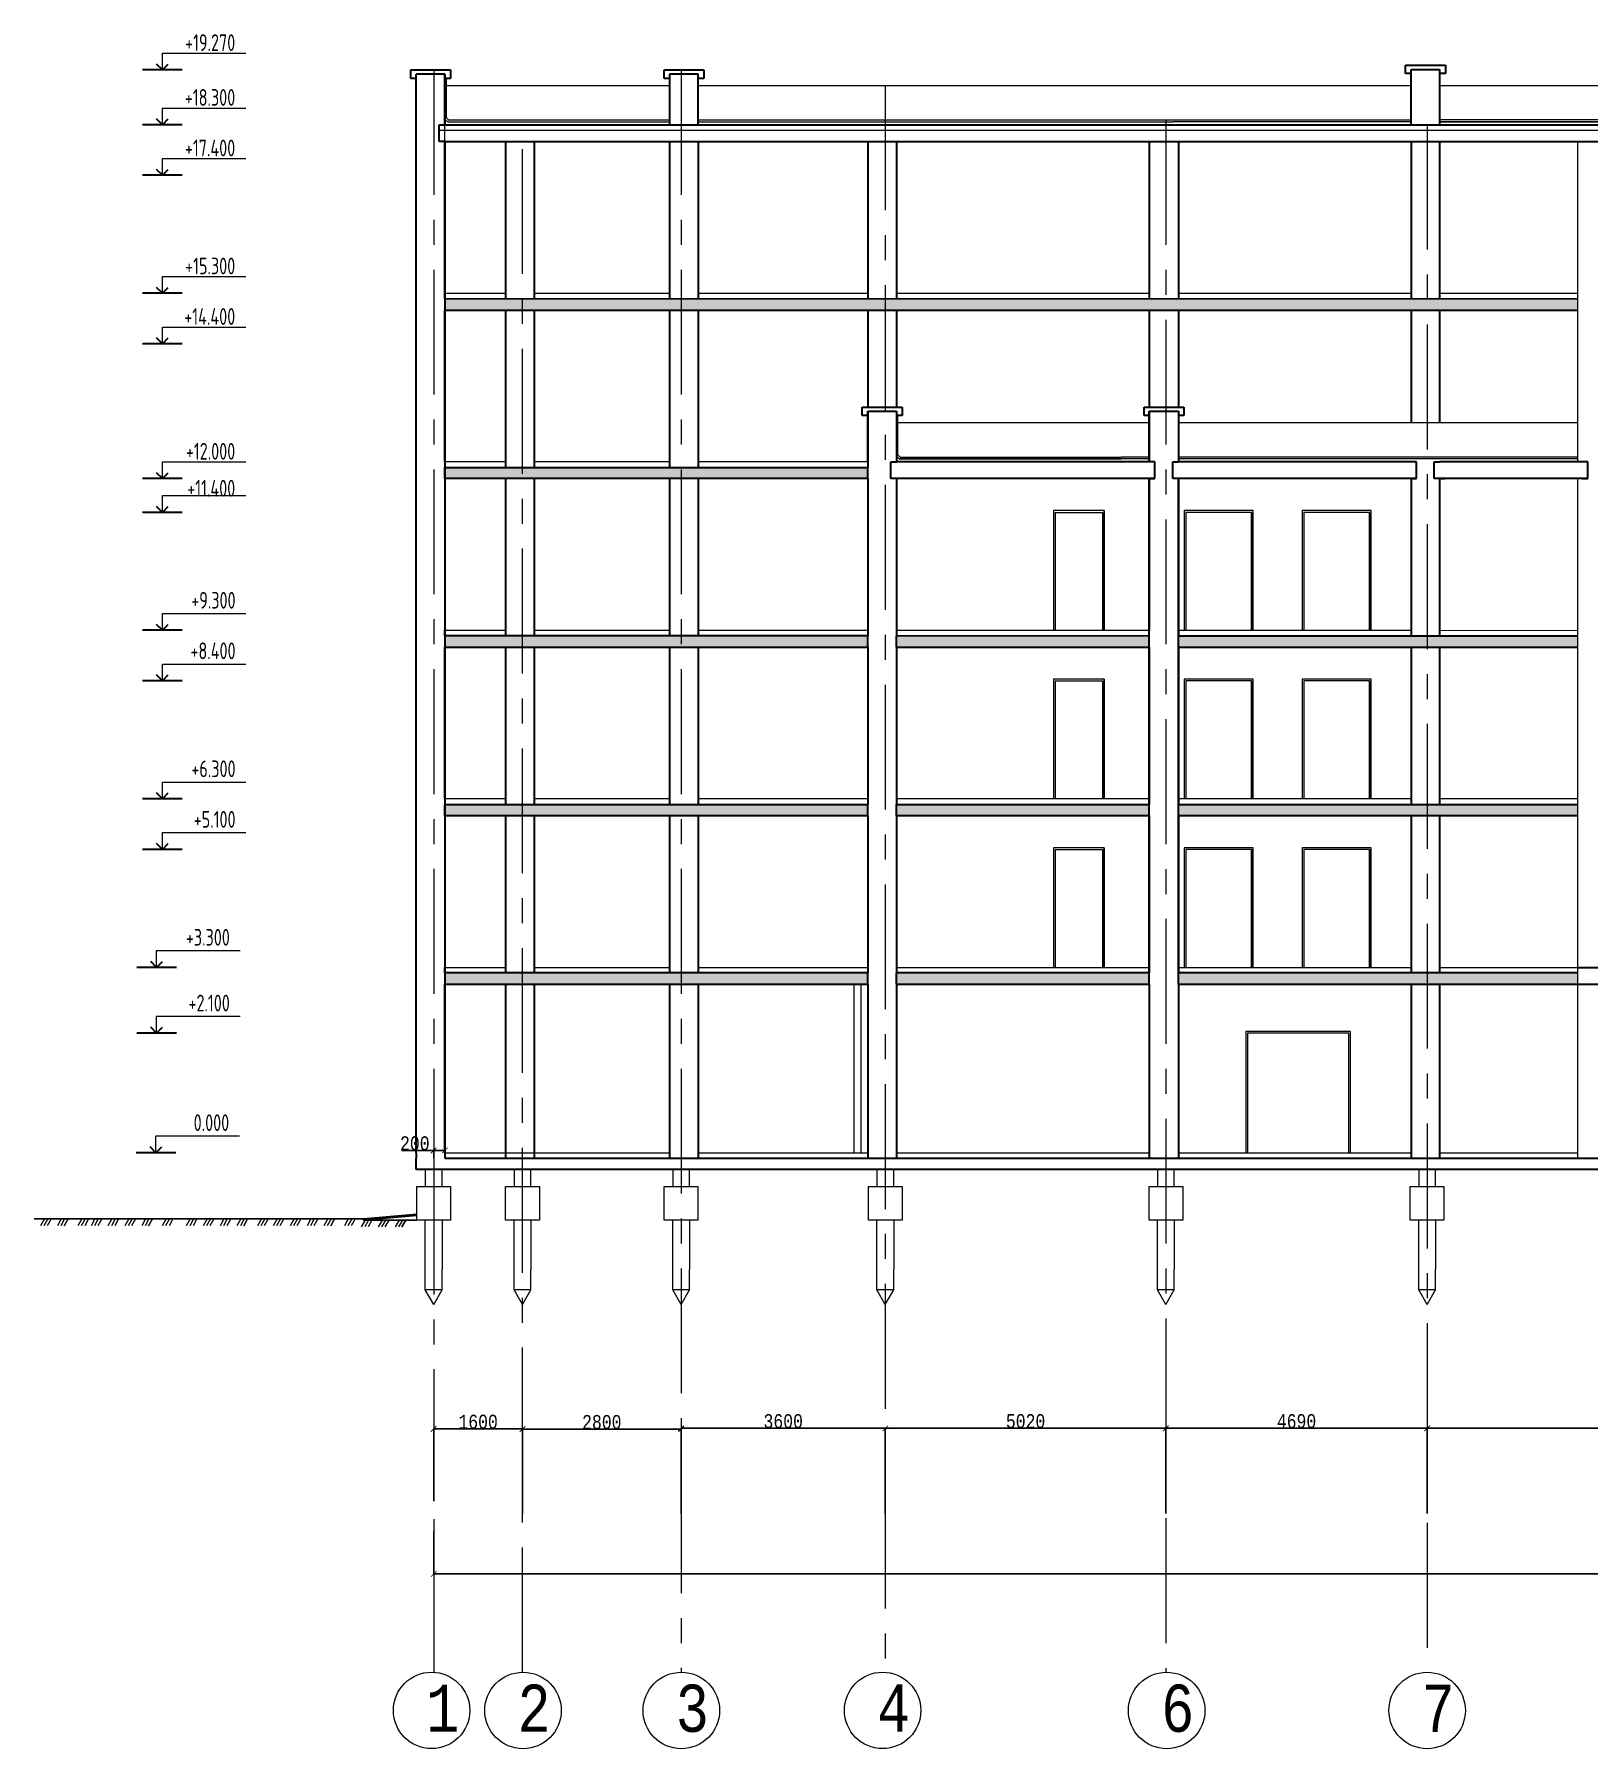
# Model space of a CAD drawing. Header units: millimetres. Extents: x -689206 to 4969298, y -1019800 to 703299.
# Drawn here: x 810978 to 838653, y -983997 to -953476 of the extents above; entities that cross this region are included whole.
import ezdxf

# ---------------------------------------------------------------- set-up
doc = ezdxf.new("R2010")
doc.units = ezdxf.units.MM
doc.linetypes.add('осеваяX2', pattern=[101.6, 63.5, -12.7, 12.7, -12.7])
doc.layers.add('РАЗМЕРЫ', color=7, linetype='Continuous', lineweight=9)
for name, color, linetype in [('разрез1-1', 7, 'Continuous'), ('разрез2-2', 7, 'Continuous'), ('сетка', 104, 'Continuous')]:
    doc.layers.add(name, color=color, linetype=linetype)
doc.styles.add('Аннотативный', font='isocteur.ttf', dxfattribs={"width": 0.7, "height": 250})
doc.dimstyles.new('Аннотативный', dxfattribs={"dimscale": 0, "dimtxt": 250, "dimasz": 100, "dimexe": 1.25, "dimexo": 0.625, "dimtad": 1, "dimdec": 0, "dimtxsty": 'Аннотативный', "dimblk": 'ARCHTICK', "dimcen": 2.5, "dimadec": 0, "dimazin": 0, "dimtfac": 1, "dimtdec": 0, "dimtmove": 0, "dimatfit": 3, "dimfxl": 1, "dimarcsym": 0})
pattern_1 = [(45, (763014.65, -417936.337), (33.6759605, 123.478522), [158.75, -31.75, 0, -31.75])]

# ---------------------------------------------------------------- blocks, each defined once
blk = doc.blocks.new('_ArchTick')
at = {"color": 0, "linetype": 'ByBlock', "const_width": 0.15}
blk.add_lwpolyline([(-0.5, -0.5), (0.5, 0.5)], dxfattribs=at)
blk = doc.blocks.new('*D4700')
at = {"layer": 'Defpoints', "color": 0, "lineweight": 30, "ltscale": 35, "transparency": 16777216}
for p in [(818089, -978302), (818089, -979589), (819670, -979589)]:
    blk.add_point(p, dxfattribs=at)
at = {"layer": 'РАЗМЕРЫ', "color": 0, "lineweight": -2, "ltscale": 35, "transparency": 16777216}
for p, q in [((818089, -979588), (818089, -978301)), ((819670, -978302), (818089, -978302)), ((819670, -979588), (819670, -978301))]:
    blk.add_line(p, q, dxfattribs=at)
at = {"layer": 'РАЗМЕРЫ', "color": 0, "lineweight": -2, "ltscale": 35, "transparency": 16777216, "xscale": 100, "yscale": 100, "zscale": 100, "rotation": 180}
blk.add_blockref('_ArchTick', (818089, -978302), dxfattribs=at)
at = {"layer": 'РАЗМЕРЫ', "color": 0, "lineweight": -2, "ltscale": 35, "transparency": 16777216, "xscale": 100, "yscale": 100, "zscale": 100}
blk.add_blockref('_ArchTick', (819670, -978302), dxfattribs=at)
at = {"layer": 'РАЗМЕРЫ', "color": 0, "lineweight": 5, "ltscale": 35, "transparency": 16777216, "insert": (818880, -978177), "char_height": 250, "attachment_point": 5, "style": 'Аннотативный'}
blk.add_mtext('1600', dxfattribs=at)
blk = doc.blocks.new('*D4701')
at = {"layer": 'Defpoints', "color": 0, "lineweight": 30, "ltscale": 35, "transparency": 16777216}
for p in [(822494, -978309), (819670, -979810), (822494, -979810)]:
    blk.add_point(p, dxfattribs=at)
at = {"layer": 'РАЗМЕРЫ', "color": 0, "lineweight": -2, "ltscale": 35, "transparency": 16777216}
for p, q in [((819670, -979809), (819670, -978308)), ((819670, -978309), (822494, -978309)), ((822494, -979809), (822494, -978308))]:
    blk.add_line(p, q, dxfattribs=at)
at = {"layer": 'РАЗМЕРЫ', "color": 0, "lineweight": -2, "ltscale": 35, "transparency": 16777216, "xscale": 100, "yscale": 100, "zscale": 100, "rotation": 180}
blk.add_blockref('_ArchTick', (819670, -978309), dxfattribs=at)
at = {"layer": 'РАЗМЕРЫ', "color": 0, "lineweight": -2, "ltscale": 35, "transparency": 16777216, "xscale": 100, "yscale": 100, "zscale": 100}
blk.add_blockref('_ArchTick', (822494, -978309), dxfattribs=at)
at = {"layer": 'РАЗМЕРЫ', "color": 0, "lineweight": 5, "ltscale": 35, "transparency": 16777216, "insert": (821082, -978183), "char_height": 250, "attachment_point": 5, "style": 'Аннотативный'}
blk.add_mtext('2800', dxfattribs=at)
blk = doc.blocks.new('*D4702')
at = {"layer": 'Defpoints', "color": 0, "lineweight": 30, "ltscale": 35, "transparency": 16777216}
for p in [(822494, -978293), (826129, -978293), (826129, -979813)]:
    blk.add_point(p, dxfattribs=at)
at = {"layer": 'РАЗМЕРЫ', "color": 0, "lineweight": -2, "ltscale": 35, "transparency": 16777216}
for p, q in [((822494, -978292), (822494, -978292)), ((822494, -978293), (826129, -978293)), ((826129, -979812), (826129, -978292))]:
    blk.add_line(p, q, dxfattribs=at)
at = {"layer": 'РАЗМЕРЫ', "color": 0, "lineweight": -2, "ltscale": 35, "transparency": 16777216, "xscale": 100, "yscale": 100, "zscale": 100, "rotation": 180}
blk.add_blockref('_ArchTick', (822494, -978293), dxfattribs=at)
at = {"layer": 'РАЗМЕРЫ', "color": 0, "lineweight": -2, "ltscale": 35, "transparency": 16777216, "xscale": 100, "yscale": 100, "zscale": 100}
blk.add_blockref('_ArchTick', (826129, -978293), dxfattribs=at)
at = {"layer": 'РАЗМЕРЫ', "color": 0, "lineweight": 5, "ltscale": 35, "transparency": 16777216, "insert": (824312, -978167), "char_height": 250, "attachment_point": 5, "style": 'Аннотативный'}
blk.add_mtext('3600', dxfattribs=at)
blk = doc.blocks.new('*D4703')
at = {"layer": 'Defpoints', "color": 0, "lineweight": 30, "ltscale": 35, "transparency": 16777216}
for p in [(826129, -978293), (831125, -978293), (831125, -979809)]:
    blk.add_point(p, dxfattribs=at)
at = {"layer": 'РАЗМЕРЫ', "color": 0, "lineweight": -2, "ltscale": 35, "transparency": 16777216}
for p, q in [((826129, -978292), (826129, -978292)), ((826129, -978293), (831125, -978293)), ((831125, -979808), (831125, -978292))]:
    blk.add_line(p, q, dxfattribs=at)
at = {"layer": 'РАЗМЕРЫ', "color": 0, "lineweight": -2, "ltscale": 35, "transparency": 16777216, "xscale": 100, "yscale": 100, "zscale": 100, "rotation": 180}
blk.add_blockref('_ArchTick', (826129, -978293), dxfattribs=at)
at = {"layer": 'РАЗМЕРЫ', "color": 0, "lineweight": -2, "ltscale": 35, "transparency": 16777216, "xscale": 100, "yscale": 100, "zscale": 100}
blk.add_blockref('_ArchTick', (831125, -978293), dxfattribs=at)
at = {"layer": 'РАЗМЕРЫ', "color": 0, "lineweight": 5, "ltscale": 35, "transparency": 16777216, "insert": (828627, -978167), "char_height": 250, "attachment_point": 5, "style": 'Аннотативный'}
blk.add_mtext('5020', dxfattribs=at)
blk = doc.blocks.new('*D4704')
at = {"layer": 'Defpoints', "color": 0, "lineweight": 30, "ltscale": 35, "transparency": 16777216}
for p in [(831125, -978293), (835776, -978293), (835776, -979808)]:
    blk.add_point(p, dxfattribs=at)
at = {"layer": 'РАЗМЕРЫ', "color": 0, "lineweight": -2, "ltscale": 35, "transparency": 16777216}
for p, q in [((831125, -978292), (831125, -978292)), ((831125, -978293), (835776, -978293)), ((835776, -979808), (835776, -978292))]:
    blk.add_line(p, q, dxfattribs=at)
at = {"layer": 'РАЗМЕРЫ', "color": 0, "lineweight": -2, "ltscale": 35, "transparency": 16777216, "xscale": 100, "yscale": 100, "zscale": 100, "rotation": 180}
blk.add_blockref('_ArchTick', (831125, -978293), dxfattribs=at)
at = {"layer": 'РАЗМЕРЫ', "color": 0, "lineweight": -2, "ltscale": 35, "transparency": 16777216, "xscale": 100, "yscale": 100, "zscale": 100}
blk.add_blockref('_ArchTick', (835776, -978293), dxfattribs=at)
at = {"layer": 'РАЗМЕРЫ', "color": 0, "lineweight": 5, "ltscale": 35, "transparency": 16777216, "insert": (833451, -978167), "char_height": 250, "attachment_point": 5, "style": 'Аннотативный'}
blk.add_mtext('4690', dxfattribs=at)
blk = doc.blocks.new('*D4705')
at = {"layer": 'Defpoints', "color": 0, "lineweight": 30, "ltscale": 35, "transparency": 16777216}
for p in [(835776, -978293), (843009, -978293), (843009, -979808)]:
    blk.add_point(p, dxfattribs=at)
at = {"layer": 'РАЗМЕРЫ', "color": 0, "lineweight": -2, "ltscale": 35, "transparency": 16777216}
for p, q in [((835776, -978292), (835776, -978292)), ((835776, -978293), (843009, -978293)), ((843009, -979808), (843009, -978292))]:
    blk.add_line(p, q, dxfattribs=at)
at = {"layer": 'РАЗМЕРЫ', "color": 0, "lineweight": -2, "ltscale": 35, "transparency": 16777216, "xscale": 100, "yscale": 100, "zscale": 100, "rotation": 180}
blk.add_blockref('_ArchTick', (835776, -978293), dxfattribs=at)
at = {"layer": 'РАЗМЕРЫ', "color": 0, "lineweight": -2, "ltscale": 35, "transparency": 16777216, "xscale": 100, "yscale": 100, "zscale": 100}
blk.add_blockref('_ArchTick', (843009, -978293), dxfattribs=at)
at = {"layer": 'РАЗМЕРЫ', "color": 0, "lineweight": 5, "ltscale": 35, "transparency": 16777216, "insert": (839393, -978167), "char_height": 250, "attachment_point": 5, "style": 'Аннотативный'}
blk.add_mtext('7200', dxfattribs=at)
blk = doc.blocks.new('*D4699')
at = {"layer": 'Defpoints', "color": 0, "lineweight": 30, "ltscale": 35, "transparency": 16777216}
for p in [(818089, -980124), (870220, -980124), (870220, -980885)]:
    blk.add_point(p, dxfattribs=at)
at = {"layer": 'РАЗМЕРЫ', "color": 0, "lineweight": -2, "ltscale": 35, "transparency": 16777216}
for p, q in [((818089, -980124), (818089, -980886)), ((870220, -980124), (870220, -980886)), ((818089, -980885), (870220, -980885))]:
    blk.add_line(p, q, dxfattribs=at)
at = {"layer": 'РАЗМЕРЫ', "color": 0, "lineweight": -2, "ltscale": 35, "transparency": 16777216, "xscale": 100, "yscale": 100, "zscale": 100, "rotation": 180}
blk.add_blockref('_ArchTick', (818089, -980885), dxfattribs=at)
at = {"layer": 'РАЗМЕРЫ', "color": 0, "lineweight": -2, "ltscale": 35, "transparency": 16777216, "xscale": 100, "yscale": 100, "zscale": 100}
blk.add_blockref('_ArchTick', (870220, -980885), dxfattribs=at)
at = {"layer": 'РАЗМЕРЫ', "color": 0, "lineweight": 5, "ltscale": 35, "transparency": 16777216, "insert": (844155, -980759), "char_height": 250, "attachment_point": 5, "style": 'Аннотативный'}
blk.add_mtext('52131', dxfattribs=at)
blk = doc.blocks.new('*D4721')
at = {"layer": 'Defpoints', "color": 0, "lineweight": 5, "ltscale": 35, "transparency": 16777216}
for p in [(818089, -973346), (818089, -973486), (818289, -973486)]:
    blk.add_point(p, dxfattribs=at)
at = {"layer": 'РАЗМЕРЫ', "color": 0, "lineweight": -2, "ltscale": 35, "transparency": 16777216}
for p, q in [((818089, -973346), (817516, -973346)), ((818089, -973486), (818089, -973345)), ((818289, -973346), (818089, -973346)), ((818289, -973486), (818289, -973345))]:
    blk.add_line(p, q, dxfattribs=at)
at = {"layer": 'РАЗМЕРЫ', "color": 0, "lineweight": -2, "ltscale": 35, "transparency": 16777216, "xscale": 100, "yscale": 100, "zscale": 100, "rotation": 180}
blk.add_blockref('_ArchTick', (818089, -973346), dxfattribs=at)
at = {"layer": 'РАЗМЕРЫ', "color": 0, "lineweight": -2, "ltscale": 35, "transparency": 16777216, "xscale": 100, "yscale": 100, "zscale": 100}
blk.add_blockref('_ArchTick', (818289, -973346), dxfattribs=at)
at = {"layer": 'РАЗМЕРЫ', "color": 0, "lineweight": 5, "ltscale": 35, "transparency": 16777216, "insert": (817753, -973221), "char_height": 250, "attachment_point": 5, "style": 'Аннотативный'}
blk.add_mtext('200', dxfattribs=at)

msp = doc.modelspace()

# ---------------------------------------------------------------- hatches: boundary and pattern name
at = {"layer": 'РАЗМЕРЫ', "lineweight": 15, "ltscale": 35}
h = msp.add_hatch(dxfattribs=at)
h.set_pattern_fill('ANSI36', color=256, scale=20)
h.set_pattern_definition(pattern_1)
h.paths.add_polyline_path([(825818.8, -961186.3), (818289.5, -961186.3), (818289.5, -961386.3), (825818.8, -961386.3)])
h.paths.add_polyline_path([(838454.4, -958189.1), (818289.5, -958186.3), (818289.5, -958386.3), (838454.4, -958386.3)])
h.paths.add_polyline_path([(848746.2, -958186.3), (844614.4, -958186.3), (844614.4, -958386.3), (848746.2, -958386.3)])
at = {"layer": 'РАЗМЕРЫ', "lineweight": 25, "ltscale": 35}
h = msp.add_hatch(dxfattribs=at)
h.set_pattern_fill('ANSI36', color=256, scale=20)
h.set_pattern_definition(pattern_1)
h.paths.add_polyline_path([(825818.8, -970186.6), (818289.5, -970186.3), (818289.5, -970386.3), (825818.8, -970387.2), (825818.8, -970386.3)])
h.paths.add_polyline_path([(830828.9, -970186.8), (826328.8, -970186.7), (826328.8, -970386.3), (826328.8, -970387.2), (830828.9, -970387.7)])
h.paths.add_polyline_path([(838454.4, -970187.1), (831346.9, -970186.9), (831346.9, -970387.8), (838454.4, -970388.6)])
h.paths.add_polyline_path([(838454.4, -967188.7), (831346.9, -967187.9), (831346.9, -967387.9), (838454.4, -967388.7)])
h.paths.add_polyline_path([(830828.9, -967187.8), (826328.8, -967187.3), (826328.8, -967387.3), (830828.9, -967387.8)])
h.paths.add_polyline_path([(825818.8, -967187.2), (818289.5, -967186.3), (818289.5, -967386.3), (825818.8, -967387.2), (825818.8, -967386.3)])
h.paths.add_polyline_path([(825818.8, -964187.3), (818289.5, -964186.3), (818289.5, -964386.3), (825818.8, -964386.3)])
h.paths.add_polyline_path([(830828.9, -964187.9), (826328.8, -964187.3), (826328.8, -964386.3), (830828.9, -964386.3)])
h.paths.add_polyline_path([(838454.4, -964188.8), (831346.9, -964188), (831346.9, -964386.3), (838454.4, -964386.3)])

# ---------------------------------------------------------------- linework, layer by layer
at = {"layer": 'РАЗМЕРЫ', "linetype": 'ByBlock', "lineweight": 30, "ltscale": 35}
for p, q in [((835391.6, -954101.3), (835391.6, -954026.3)), ((835391.6, -954026.3), (836001.6, -954026.3)), ((836001.6, -954026.3), (836101.6, -954026.3)), ((836101.6, -954026.3), (836101.6, -954176.3)), ((817679.5, -954186.3), (817679.5, -954111.3)), ((817679.5, -954111.3), (818289.5, -954111.3)), ((817679.5, -954261.3), (817679.5, -954186.3)), ((817779.5, -954261.3), (817679.5, -954261.3)), ((818289.5, -954111.3), (818389.5, -954111.3)), ((818389.5, -954261.3), (818289.5, -954261.3)), ((818389.5, -954111.3), (818389.5, -954261.3)), ((822189.5, -954186.3), (822189.5, -954111.3)), ((822189.5, -954111.3), (822799.5, -954111.3)), ((822189.5, -954261.3), (822189.5, -954186.3)), ((822289.5, -954261.3), (822189.5, -954261.3)), ((822799.5, -954111.3), (822899.5, -954111.3)), ((822899.5, -954261.3), (822799.5, -954261.3)), ((822899.5, -954111.3), (822899.5, -954261.3)), ((835391.6, -954176.3), (835391.6, -954101.3)), ((835491.6, -954176.3), (835391.6, -954176.3)), ((836101.6, -954176.3), (836001.6, -954176.3)), ((825718.8, -960186.3), (825718.8, -960111.3)), ((825718.8, -960111.3), (826328.8, -960111.3)), ((826328.8, -960111.3), (826428.8, -960111.3)), ((826428.8, -960111.3), (826428.8, -960261.3)), ((830736.9, -960186.3), (830736.9, -960111.3)), ((830736.9, -960111.3), (831346.9, -960111.3)), ((831346.9, -960111.3), (831446.9, -960111.3)), ((831446.9, -960111.3), (831446.9, -960261.3)), ((825718.8, -960261.3), (825718.8, -960186.3)), ((825818.8, -960261.3), (825718.8, -960261.3)), ((826428.8, -960261.3), (826328.8, -960261.3)), ((830736.9, -960261.3), (830736.9, -960186.3)), ((830828.9, -960261.3), (830736.9, -960261.3)), ((831446.9, -960261.3), (831346.9, -960261.3))]:
    msp.add_line(p, q, dxfattribs=at)
at = {"layer": 'РАЗМЕРЫ', "lineweight": 30, "ltscale": 35}
for p, q in [((817779.5, -973386.3), (817779.5, -954186.3)), ((818289.5, -954186.3), (817779.5, -954186.3)), ((818289.5, -954186.3), (818289.5, -955086.3)), ((818289.5, -955086.3), (818289.5, -954186.3)), ((822799.5, -954186.3), (822289.5, -954186.3)), ((822289.5, -954186.3), (822289.5, -955086.3)), ((822799.5, -955086.3), (822799.5, -954186.3)), ((835491.6, -955086.3), (835491.6, -954101.3)), ((835491.6, -954101.3), (835998.9, -954101.3)), ((835998.9, -954101.3), (835998.9, -955086.3)), ((818189.5, -955386.3), (818189.5, -955086.3)), ((818189.5, -955086.3), (818289.5, -955086.3)), ((818289.5, -955086.3), (818289.5, -954986.3)), ((818289.5, -955086.3), (822799.5, -955086.3)), ((822799.5, -955086.3), (826328.8, -955086.3)), ((826328.8, -955086.3), (848746.2, -955086.3)), ((818289.5, -955386.3), (818189.5, -955386.3)), ((818289.5, -955386.3), (818289.5, -973386.3)), ((818289.5, -958086.3), (818289.5, -955386.3)), ((818289.5, -955386.3), (848746.2, -955386.3)), ((819368.8, -955386.3), (819368.8, -958186.5)), ((819878.8, -955386.3), (819878.8, -958186.6)), ((822289.5, -955386.3), (822289.5, -958186.3)), ((822799.5, -955386.3), (822799.5, -958186.3)), ((825818.8, -955386.3), (825818.8, -958186.3)), ((826328.8, -955386.3), (826328.8, -958186.3)), ((830828.9, -955386.3), (830828.9, -958186.3)), ((831346.9, -955386.3), (831346.9, -958186.3)), ((835488.9, -955386.3), (835488.9, -958186.3)), ((835998.9, -955386.3), (835998.9, -958186.3)), ((818289.5, -958186.3), (818289.5, -958086.3)), ((838454.4, -958189.1), (818289.5, -958186.3)), ((818289.5, -961086.3), (818289.5, -958386.3)), ((818289.5, -958386.3), (838454.4, -958386.3)), ((819368.8, -958386.3), (819368.8, -961186.3)), ((819878.8, -958386.3), (819878.8, -961186.3)), ((822289.5, -958386.3), (822289.5, -961186.3)), ((822799.5, -958386.3), (822799.5, -961186.3)), ((825818.8, -958386.3), (825818.8, -960111.3)), ((826328.8, -958386.3), (826328.8, -960111.3)), ((830828.9, -958386.3), (830828.9, -960111.3)), ((831346.9, -958386.3), (831346.9, -960111.3)), ((835488.9, -958386.3), (835488.9, -960386.3)), ((835998.9, -958386.3), (835998.9, -960386.3)), ((825818.8, -960186.3), (825818.8, -961186.3)), ((825818.8, -961086.3), (825818.8, -960186.3)), ((825818.8, -960186.3), (826328.8, -960186.3)), ((826328.8, -960186.3), (826328.8, -961086.3)), ((830828.9, -960186.3), (830828.9, -961086.3)), ((830828.9, -961086.3), (830828.9, -960186.3)), ((830828.9, -960186.3), (831346.9, -960186.3)), ((830836.9, -960186.3), (831346.9, -960186.3)), ((831346.9, -960186.3), (831346.9, -961086.3)), ((826228.8, -961386.3), (826228.8, -961086.3)), ((826228.8, -961086.3), (826328.8, -961086.3)), ((830828.9, -961086.3), (826328.8, -961086.3)), ((830928.9, -961086.3), (830828.9, -961086.3)), ((830928.9, -961386.3), (830928.9, -961086.3)), ((831246.9, -961386.3), (831246.9, -961086.3)), ((831246.9, -961086.3), (831346.9, -961086.3)), ((835488.9, -961086.3), (831346.9, -961086.3)), ((835588.9, -961086.3), (835488.9, -961086.3)), ((835588.9, -961386.3), (835588.9, -961086.3)), ((835898.9, -961386.3), (835898.9, -961086.3)), ((835898.9, -961086.3), (835998.9, -961086.3)), ((838534.4, -961086.3), (835998.9, -961086.3)), ((838637, -961086.3), (838534.4, -961086.3)), ((838637, -961386.3), (838637, -961086.3)), ((818289.5, -961386.3), (818289.5, -961186.3)), ((818289.5, -961186.3), (825818.8, -961186.3)), ((825818.8, -961386.3), (818289.5, -961386.3)), ((819368.8, -961386.3), (819368.8, -964186.5)), ((819878.8, -961386.3), (819878.8, -964186.5)), ((822289.5, -961386.3), (822289.5, -964186.3)), ((822799.5, -961386.3), (822799.5, -964186.3)), ((825818.8, -961386.3), (825818.8, -961186.3)), ((825818.8, -961386.3), (825818.8, -964186.3)), ((826328.8, -961386.3), (826228.8, -961386.3)), ((826328.8, -961386.3), (826328.8, -964186.3)), ((830928.9, -961386.3), (826328.8, -961386.3)), ((830828.9, -961386.3), (830828.9, -964086.3)), ((830828.9, -961386.3), (830928.9, -961386.3)), ((830828.9, -970387.7), (830828.9, -961386.3)), ((831346.9, -961386.3), (831246.9, -961386.3)), ((831346.9, -961386.3), (831346.9, -964186.3)), ((835588.9, -961386.3), (831346.9, -961386.3)), ((831346.9, -970387.8), (831346.9, -961386.3)), ((835488.9, -961386.3), (835388.9, -961386.3)), ((835488.9, -961386.3), (835488.9, -964186.3)), ((835488.9, -961386.3), (835588.9, -961386.3)), ((838534.4, -961386.3), (835898.9, -961386.3)), ((835998.9, -961386.3), (835898.9, -961386.3)), ((835998.9, -961386.3), (835998.9, -964186.3)), ((835998.9, -961386.3), (836098.9, -961386.3)), ((838637, -961386.3), (838534.4, -961386.3)), ((838537, -961386.3), (838637, -961386.3)), ((818289.5, -964186.3), (818289.5, -964086.3)), ((825818.8, -964187.3), (818289.5, -964186.3)), ((818289.5, -967086.3), (818289.5, -964386.3)), ((818289.5, -964386.3), (825818.8, -964386.3)), ((819368.8, -964386.3), (819368.8, -967186.5)), ((819878.8, -964386.3), (819878.8, -967186.5)), ((822289.5, -964386.3), (822289.5, -967186.3)), ((822799.5, -964386.3), (822799.5, -967186.3)), ((825818.8, -964386.3), (825818.8, -964187.3)), ((825818.8, -964386.3), (825818.8, -967186.3)), ((830828.9, -964187.9), (826328.8, -964187.3)), ((826328.8, -964386.3), (826328.8, -964187.3)), ((826328.8, -964386.3), (826328.8, -967186.3)), ((826328.8, -964386.3), (830828.9, -964386.3)), ((830828.9, -964386.3), (830828.9, -967186.3)), ((838454.4, -964188.8), (831346.9, -964188)), ((831346.9, -964386.3), (831346.9, -967186.3)), ((831346.9, -964386.3), (838454.4, -964386.3)), ((835488.9, -964386.3), (835488.9, -967186.3)), ((835998.9, -964386.3), (835998.9, -967186.3)), ((818289.5, -967386.3), (818289.5, -967186.3)), ((818289.5, -967186.3), (825818.8, -967187.2)), ((825818.8, -967387.2), (825818.8, -967187.2)), ((826328.8, -967387.3), (826328.8, -967186.3)), ((826328.8, -967187.3), (830828.9, -967187.8)), ((831346.9, -967187.9), (838454.4, -967188.7)), ((825818.8, -967387.2), (818289.5, -967386.3)), ((819368.8, -967386.5), (819368.8, -970186.4)), ((819878.8, -967386.5), (819878.8, -970186.4)), ((822289.5, -967386.3), (822289.5, -970186.3)), ((822799.5, -967386.3), (822799.5, -970186.3)), ((825818.8, -967386.3), (825818.8, -970186.3)), ((826328.8, -967386.3), (826328.8, -970186.3)), ((830828.9, -967387.8), (826328.8, -967387.3)), ((830828.9, -967386.3), (830828.9, -970186.3)), ((831346.9, -967386.3), (831346.9, -970186.3)), ((838454.4, -967388.7), (831346.9, -967387.9)), ((835488.9, -967386.3), (835488.9, -970186.3)), ((835998.9, -967386.3), (835998.9, -970186.3)), ((818289.5, -970186.3), (818289.5, -970086.3)), ((825818.8, -970186.6), (818289.5, -970186.3)), ((825818.8, -970387.2), (825818.8, -970186.6)), ((830828.9, -970186.8), (826328.8, -970186.7)), ((826328.8, -970386.3), (826328.8, -970186.7)), ((838454.4, -970187.1), (831346.9, -970186.9)), ((838454.4, -970088.6), (838834.4, -970088.6)), ((818289.5, -973386.3), (818289.5, -970386.3)), ((818289.5, -970386.3), (825818.8, -970387.2)), ((819368.8, -970386.5), (819368.8, -973486.3)), ((819878.8, -970386.5), (819878.8, -973486.3)), ((822289.5, -970386.3), (822289.5, -973386.3)), ((822799.5, -970386.3), (822799.5, -973386.3)), ((825818.8, -970386.3), (825818.8, -973386.3)), ((826328.8, -970386.3), (826328.8, -973386.3)), ((826328.8, -970387.2), (830828.9, -970387.7)), ((830828.9, -970386.3), (830828.9, -973386.3)), ((831346.9, -970386.3), (831346.9, -973386.3)), ((831346.9, -970387.8), (838454.4, -970388.6)), ((835488.9, -970386.3), (835488.9, -973386.3)), ((835998.9, -970386.3), (835998.9, -973386.3)), ((838454.4, -970388.6), (838834.4, -970388.6)), ((817779.5, -973386.3), (817779.5, -973486.3)), ((817779.5, -973386.3), (817779.5, -973486.3)), ((817779.5, -973686.3), (817779.5, -973486.3)), ((818289.5, -973386.3), (818289.5, -973486.3)), ((818289.5, -973486.3), (870020, -973486.3)), ((822289.5, -973386.3), (822289.5, -973486.3)), ((822799.5, -973386.3), (822799.5, -973486.3)), ((825818.8, -973386.3), (825818.8, -973486.3)), ((826328.8, -973386.3), (826328.8, -973486.3)), ((830828.9, -973386.3), (830828.9, -973486.3)), ((831346.9, -973386.3), (831346.9, -973486.3)), ((835488.9, -973386.3), (835488.9, -973486.3)), ((835998.9, -973386.3), (835998.9, -973486.3)), ((865791.1, -973686.3), (817779.5, -973686.3))]:
    msp.add_line(p, q, dxfattribs=at)
at = {"layer": 'РАЗМЕРЫ', "linetype": 'осеваяX2', "lineweight": 5, "ltscale": 35}
for p, q in [((818089.5, -954111.3), (818089.5, -973686.3)), ((822494.5, -954111.3), (822494.5, -982635.1)), ((826128.8, -954386.3), (826128.8, -982635.1)), ((819670.4, -982635.1), (819670.4, -955086.3)), ((831124.9, -955001.3), (831124.9, -982635.1)), ((835776.2, -955086.3), (835776.2, -982635.1)), ((818089.5, -973686.3), (818089.5, -982635.1))]:
    msp.add_line(p, q, dxfattribs=at)
at = {"layer": 'РАЗМЕРЫ', "lineweight": 15, "ltscale": 35}
for p, q in [((822799.5, -955186.3), (818189.5, -955186.3)), ((818289.5, -955386.3), (818289.5, -955086.3)), ((848846.2, -955186.3), (822799.5, -955186.3)), ((838834.4, -955386.3), (838578.3, -955384.6)), ((818289.5, -958086.3), (819368.8, -958086.3)), ((819878.8, -958086.3), (822289.5, -958086.3)), ((822799.5, -958086.3), (825818.8, -958086.3)), ((826328.8, -958086.3), (830828.9, -958086.3)), ((831346.9, -958086.3), (835488.9, -958086.3)), ((835998.9, -958086.3), (838454.4, -958086.3)), ((819368.8, -961086.3), (818289.5, -961086.3)), ((822289.5, -961086.3), (819878.8, -961086.3)), ((825818.8, -961086.3), (822799.5, -961086.3)), ((826328.8, -961086.3), (826328.8, -960986.3)), ((818289.5, -964086.3), (819368.8, -964086.3)), ((819878.8, -964086.3), (822289.5, -964086.3)), ((822799.5, -964086.3), (825818.8, -964086.3)), ((826328.8, -964086.3), (830828.9, -964086.3)), ((831346.9, -964086.3), (835488.9, -964086.3)), ((835998.9, -964086.3), (838454.4, -964088.8)), ((819368.8, -967086.3), (818289.5, -967086.3)), ((822289.5, -967086.3), (819878.8, -967086.3)), ((825818.8, -967086.3), (822799.5, -967086.3)), ((830828.9, -967086.3), (826328.8, -967086.3)), ((835488.9, -967086.3), (831346.9, -967086.3)), ((838454.4, -967088.7), (835998.9, -967086.3)), ((818289.5, -970086.3), (819368.8, -970086.3)), ((819878.8, -970086.3), (822289.5, -970086.3)), ((822799.5, -970086.3), (825818.8, -970086.3)), ((826328.8, -970086.3), (830828.9, -970086.3)), ((831346.9, -970086.3), (835488.9, -970086.3)), ((835998.9, -970086.3), (838454.4, -970088.6)), ((825571.1, -970387.1), (825571.1, -973386.3)), ((825691.1, -970387.2), (825691.1, -973386.3)), ((832579.4, -971226.3), (832549.4, -971226.3)), ((832549.4, -971226.3), (832549.4, -973386.3)), ((834409.4, -971226.3), (832579.4, -971226.3)), ((834379.4, -971256.3), (832579.4, -971256.3)), ((832579.4, -971256.3), (832579.4, -973386.3)), ((834379.4, -973386.3), (834379.4, -971256.3)), ((834409.4, -971256.3), (834409.4, -971226.3)), ((834409.4, -973386.3), (834409.4, -971256.3)), ((818289.5, -973386.3), (822289.5, -973386.3)), ((822799.5, -973386.3), (825818.8, -973386.3)), ((826328.8, -973386.3), (830828.9, -973386.3)), ((831346.9, -973386.3), (835488.9, -973386.3)), ((834379.4, -973386.3), (834409.4, -973386.3)), ((835998.9, -973386.3), (838454.4, -973386.3))]:
    msp.add_line(p, q, dxfattribs=at)
at = {"layer": 'РАЗМЕРЫ', "lineweight": 20, "ltscale": 35}
for p, q in [((838454.4, -955386.3), (838454.4, -961086.3)), ((838454.4, -961386.3), (838454.4, -973386.3)), ((838454.4, -973386.3), (838454.4, -973486.3))]:
    msp.add_line(p, q, dxfattribs=at)
at = {"layer": 'РАЗМЕРЫ', "lineweight": 18, "ltscale": 35}
for p, q in [((829126.5, -961956.3), (829126.5, -964086.3)), ((829126.5, -961956.3), (829126.5, -964086.3)), ((830026.5, -961956.3), (829126.5, -961956.3)), ((829126.5, -961956.3), (829126.5, -961986.3)), ((829156.5, -961986.3), (829996.5, -961986.3)), ((829156.5, -961986.3), (829156.5, -964086.3)), ((829996.5, -961986.3), (829996.5, -964086.3)), ((830026.5, -961956.3), (830026.5, -964086.3)), ((830026.5, -961956.3), (830026.5, -964086.3)), ((830026.5, -964086.3), (830026.5, -961956.3)), ((832647.9, -961956.3), (831447.9, -961956.3)), ((831447.9, -961956.3), (831447.9, -964086.3)), ((832647.9, -961986.3), (831477.9, -961986.3)), ((831477.9, -961986.3), (831477.9, -964086.3)), ((832677.9, -961956.3), (832647.9, -961956.3)), ((832647.9, -961986.3), (832647.9, -964086.3)), ((832647.9, -964086.3), (832647.9, -961986.3)), ((832677.9, -964086.3), (832677.9, -961956.3)), ((834752.1, -961956.3), (833552.1, -961956.3)), ((833552.1, -961956.3), (833552.1, -964086.3)), ((834752.1, -961986.3), (833582.1, -961986.3)), ((833582.1, -961986.3), (833582.1, -964086.3)), ((834782.1, -961956.3), (834752.1, -961956.3)), ((834752.1, -961986.3), (834752.1, -964086.3)), ((834752.1, -964086.3), (834752.1, -961986.3)), ((834782.1, -964086.3), (834782.1, -961956.3)), ((829126.5, -964956.3), (829126.5, -967086.3)), ((829126.5, -964956.3), (829126.5, -967086.3)), ((830026.5, -964956.3), (829126.5, -964956.3)), ((829126.5, -964956.3), (829126.5, -964986.3)), ((829156.5, -964986.3), (829996.5, -964986.3)), ((829156.5, -964986.3), (829156.5, -967086.3)), ((829996.5, -964986.3), (829996.5, -967086.3)), ((830026.5, -964956.3), (830026.5, -967086.3)), ((830026.5, -964956.3), (830026.5, -967086.3)), ((830026.5, -967086.3), (830026.5, -964956.3)), ((832647.9, -964956.3), (831447.9, -964956.3)), ((831447.9, -964956.3), (831447.9, -967086.3)), ((832647.9, -964986.3), (831477.9, -964986.3)), ((831477.9, -964986.3), (831477.9, -967086.3)), ((832677.9, -964956.3), (832647.9, -964956.3)), ((832647.9, -964986.3), (832647.9, -967086.3)), ((832647.9, -967086.3), (832647.9, -964986.3)), ((832677.9, -967086.3), (832677.9, -964956.3)), ((834752.1, -964956.3), (833552.1, -964956.3)), ((833552.1, -964956.3), (833552.1, -967086.3)), ((834752.1, -964986.3), (833582.1, -964986.3)), ((833582.1, -964986.3), (833582.1, -967086.3)), ((834782.1, -964956.3), (834752.1, -964956.3)), ((834752.1, -964986.3), (834752.1, -967086.3)), ((834752.1, -967086.3), (834752.1, -964986.3)), ((834782.1, -967086.3), (834782.1, -964956.3)), ((829126.5, -967956.3), (829126.5, -970086.3)), ((829126.5, -967956.3), (829126.5, -970086.3)), ((830026.5, -967956.3), (829126.5, -967956.3)), ((829126.5, -967956.3), (829126.5, -967986.3)), ((829156.5, -967986.3), (829996.5, -967986.3)), ((829156.5, -967986.3), (829156.5, -970086.3)), ((829996.5, -967986.3), (829996.5, -970086.3)), ((830026.5, -967956.3), (830026.5, -970086.3)), ((830026.5, -967956.3), (830026.5, -970086.3)), ((830026.5, -970086.3), (830026.5, -967956.3)), ((832647.9, -967956.3), (831447.9, -967956.3)), ((831447.9, -967956.3), (831447.9, -970086.3)), ((832647.9, -967986.3), (831477.9, -967986.3)), ((831477.9, -967986.3), (831477.9, -970086.3)), ((832677.9, -967956.3), (832647.9, -967956.3)), ((832647.9, -967986.3), (832647.9, -970086.3)), ((832647.9, -970086.3), (832647.9, -967986.3)), ((832677.9, -970086.3), (832677.9, -967956.3)), ((834752.1, -967956.3), (833552.1, -967956.3)), ((833552.1, -967956.3), (833552.1, -970086.3)), ((834752.1, -967986.3), (833582.1, -967986.3)), ((833582.1, -967986.3), (833582.1, -970086.3)), ((834782.1, -967956.3), (834752.1, -967956.3)), ((834752.1, -967986.3), (834752.1, -970086.3)), ((834752.1, -970086.3), (834752.1, -967986.3)), ((834782.1, -970086.3), (834782.1, -967956.3)), ((817939.5, -973686.3), (817939.5, -973986.3)), ((818239.5, -973986.3), (818239.5, -973686.3)), ((819520.4, -973686.3), (819520.4, -973986.3)), ((819820.4, -973986.3), (819820.4, -973686.3)), ((822344.5, -973686.3), (822344.5, -973986.3)), ((822644.5, -973986.3), (822644.5, -973686.3)), ((825978.8, -973686.3), (825978.8, -973986.3)), ((826278.8, -973986.3), (826278.8, -973686.3)), ((830974.9, -973686.3), (830974.9, -973986.3)), ((831274.9, -973986.3), (831274.9, -973686.3)), ((835626.2, -973686.3), (835626.2, -973986.3)), ((835926.2, -973986.3), (835926.2, -973686.3)), ((817789.5, -974586.3), (817789.5, -973986.3)), ((817789.5, -973986.3), (817939.5, -973986.3)), ((817939.5, -973986.3), (818089.5, -973986.3)), ((818089.5, -973986.3), (818389.5, -973986.3)), ((818389.5, -973986.3), (818389.5, -974586.3)), ((819370.4, -974586.3), (819370.4, -973986.3)), ((819370.4, -973986.3), (819520.4, -973986.3)), ((819520.4, -973986.3), (819670.4, -973986.3)), ((819670.4, -973986.3), (819970.4, -973986.3)), ((819970.4, -973986.3), (819970.4, -974586.3)), ((822194.5, -974586.3), (822194.5, -973986.3)), ((822194.5, -973986.3), (822344.5, -973986.3)), ((822344.5, -973986.3), (822494.5, -973986.3)), ((822494.5, -973986.3), (822794.5, -973986.3)), ((822794.5, -973986.3), (822794.5, -974586.3)), ((825828.8, -974586.3), (825828.8, -973986.3)), ((825828.8, -973986.3), (825978.8, -973986.3)), ((825978.8, -973986.3), (826128.8, -973986.3)), ((826128.8, -973986.3), (826428.8, -973986.3)), ((826428.8, -973986.3), (826428.8, -974586.3)), ((830824.9, -974586.3), (830824.9, -973986.3)), ((830824.9, -973986.3), (830974.9, -973986.3)), ((830974.9, -973986.3), (831124.9, -973986.3)), ((831124.9, -973986.3), (831424.9, -973986.3)), ((831424.9, -973986.3), (831424.9, -974586.3)), ((835476.2, -974586.3), (835476.2, -973986.3)), ((835476.2, -973986.3), (835626.2, -973986.3)), ((835626.2, -973986.3), (835776.2, -973986.3)), ((835776.2, -973986.3), (836076.2, -973986.3)), ((836076.2, -973986.3), (836076.2, -974586.3)), ((818389.5, -974586.3), (817789.5, -974586.3)), ((817939.5, -975453.1), (817939.5, -974586.3)), ((818239.5, -974586.3), (818239.5, -975465.2)), ((819970.4, -974586.3), (819370.4, -974586.3)), ((819520.4, -975453.1), (819520.4, -974586.3)), ((819820.4, -974586.3), (819820.4, -975465.2)), ((822794.5, -974586.3), (822194.5, -974586.3)), ((822344.5, -975453.1), (822344.5, -974586.3)), ((822644.5, -974586.3), (822644.5, -975465.2)), ((826428.8, -974586.3), (825828.8, -974586.3)), ((825978.8, -975453.1), (825978.8, -974586.3)), ((826278.8, -974586.3), (826278.8, -975465.2)), ((831424.9, -974586.3), (830824.9, -974586.3)), ((830974.9, -975453.1), (830974.9, -974586.3)), ((831274.9, -974586.3), (831274.9, -975465.2)), ((836076.2, -974586.3), (835476.2, -974586.3)), ((835626.2, -975453.1), (835626.2, -974586.3)), ((835926.2, -974586.3), (835926.2, -975465.2)), ((817939.5, -975826.5), (817939.5, -975453.1)), ((818239.5, -975826.5), (818239.5, -975465.2)), ((819520.4, -975826.5), (819520.4, -975453.1)), ((819820.4, -975826.5), (819820.4, -975465.2)), ((822344.5, -975826.5), (822344.5, -975453.1)), ((822644.5, -975826.5), (822644.5, -975465.2)), ((825978.8, -975826.5), (825978.8, -975453.1)), ((826278.8, -975826.5), (826278.8, -975465.2)), ((830974.9, -975826.5), (830974.9, -975453.1)), ((831274.9, -975826.5), (831274.9, -975465.2)), ((835626.2, -975826.5), (835626.2, -975453.1)), ((835926.2, -975826.5), (835926.2, -975465.2)), ((818089.5, -976086.3), (817939.5, -975826.5)), ((818239.5, -975826.5), (817939.5, -975826.5)), ((818089.5, -976086.3), (818239.5, -975826.5)), ((819670.4, -976086.3), (819520.4, -975826.5)), ((819820.4, -975826.5), (819520.4, -975826.5)), ((819670.4, -976086.3), (819820.4, -975826.5)), ((822494.5, -976086.3), (822344.5, -975826.5)), ((822644.5, -975826.5), (822344.5, -975826.5)), ((822494.5, -976086.3), (822644.5, -975826.5)), ((826128.8, -976086.3), (825978.8, -975826.5)), ((826278.8, -975826.5), (825978.8, -975826.5)), ((826128.8, -976086.3), (826278.8, -975826.5)), ((831124.9, -976086.3), (830974.9, -975826.5)), ((831274.9, -975826.5), (830974.9, -975826.5)), ((831124.9, -976086.3), (831274.9, -975826.5)), ((835776.2, -976086.3), (835626.2, -975826.5)), ((835926.2, -975826.5), (835626.2, -975826.5)), ((835776.2, -976086.3), (835926.2, -975826.5))]:
    msp.add_line(p, q, dxfattribs=at)
at = {"layer": 'разрез1-1', "lineweight": 30}
for p, q in [((813258.1, -954111.3), (813152.9, -954006)), ((813258.1, -954111.3), (813363.4, -954006)), ((813612.7, -954111.3), (812903.6, -954111.3)), ((813258.1, -955086.3), (813152.9, -954981)), ((813258.1, -955086.3), (813363.4, -954981)), ((813612.7, -955086.3), (812903.6, -955086.3)), ((813258.1, -955986.3), (813152.9, -955881)), ((813258.1, -955986.3), (813363.4, -955881)), ((813612.7, -955986.3), (812903.6, -955986.3)), ((813258.1, -958086.3), (813152.9, -957981)), ((813258.1, -958086.3), (813363.4, -957981)), ((813612.7, -958086.3), (812903.6, -958086.3)), ((813258.1, -958986.3), (813152.9, -958881)), ((813258.1, -958986.3), (813363.4, -958881)), ((813612.7, -958986.3), (812903.6, -958986.3)), ((813612.7, -961386.3), (812903.6, -961386.3)), ((813258.1, -961386.3), (813152.9, -961281)), ((813258.1, -961386.3), (813363.4, -961281)), ((813612.7, -961986.3), (812903.6, -961986.3)), ((813258.1, -961986.3), (813152.9, -961881)), ((813258.1, -961986.3), (813363.4, -961881)), ((813612.7, -964086.3), (812903.6, -964086.3)), ((813258.1, -964086.3), (813152.9, -963981)), ((813258.1, -964086.3), (813363.4, -963981)), ((813612.7, -964986.3), (812903.6, -964986.3)), ((813258.1, -964986.3), (813152.9, -964881)), ((813258.1, -964986.3), (813363.4, -964881)), ((813612.7, -967086.3), (812903.6, -967086.3)), ((813258.1, -967086.3), (813152.9, -966981)), ((813258.1, -967086.3), (813363.4, -966981)), ((813612.7, -967986.3), (812903.6, -967986.3)), ((813258.1, -967986.3), (813152.9, -967881)), ((813258.1, -967986.3), (813363.4, -967881)), ((813510.8, -970086.3), (812801.7, -970086.3)), ((813156.3, -970086.3), (813051, -969981)), ((813156.3, -970086.3), (813261.6, -969981)), ((813156.3, -971256.3), (813051, -971151)), ((813156.3, -971256.3), (813261.6, -971151)), ((813510.8, -971256.3), (812801.7, -971256.3)), ((813144.7, -973386.3), (813039.4, -973281)), ((813144.7, -973386.3), (813250, -973281)), ((813499.2, -973386.3), (812790.1, -973386.3))]:
    msp.add_line(p, q, dxfattribs=at)
at = {"layer": 'разрез1-1', "lineweight": 5}
for p, q in [((813258.1, -954111.3), (813258.1, -953813.5)), ((813258.1, -953813.5), (814747.2, -953813.5)), ((813258.1, -955086.3), (813258.1, -954788.5)), ((813258.1, -954788.5), (814747.2, -954788.5)), ((813258.1, -955986.3), (813258.1, -955688.5)), ((813258.1, -955688.5), (814747.2, -955688.5)), ((813258.1, -958086.3), (813258.1, -957788.5)), ((813258.1, -957788.5), (814747.2, -957788.5)), ((813258.1, -958986.3), (813258.1, -958688.5)), ((813258.1, -958688.5), (814747.2, -958688.5)), ((813258.1, -961386.3), (813258.1, -961088.5)), ((813258.1, -961088.5), (814747.2, -961088.5)), ((813258.1, -961986.3), (813258.1, -961688.5)), ((813258.1, -961688.5), (814747.2, -961688.5)), ((813258.1, -964086.3), (813258.1, -963788.5)), ((813258.1, -963788.5), (814747.2, -963788.5)), ((813258.1, -964986.3), (813258.1, -964688.5)), ((813258.1, -964688.5), (814747.2, -964688.5)), ((813258.1, -967086.3), (813258.1, -966788.5)), ((813258.1, -966788.5), (814747.2, -966788.5)), ((813258.1, -967986.3), (813258.1, -967688.5)), ((813258.1, -967688.5), (814747.2, -967688.5)), ((813156.3, -970086.3), (813156.3, -969788.5)), ((813156.3, -969788.5), (814645.4, -969788.5)), ((813156.3, -971256.3), (813156.3, -970958.5)), ((813156.3, -970958.5), (814645.4, -970958.5)), ((813144.7, -973386.3), (813144.7, -973088.5)), ((813144.7, -973088.5), (814633.8, -973088.5))]:
    msp.add_line(p, q, dxfattribs=at)
at = {"layer": 'разрез1-1', "lineweight": 15}
for p, q in [((818314.2, -954961.6), (818314.2, -954261.3)), ((818314.2, -954386.3), (819878.8, -954386.3)), ((819878.8, -954386.3), (822289.5, -954386.3)), ((822799.5, -954386.3), (830078.8, -954386.3)), ((830078.8, -954386.3), (831259.5, -954386.3)), ((831259.5, -954386.3), (835491.6, -954386.3)), ((835998.9, -954386.3), (848721.5, -954386.3)), ((835998.9, -955036.3), (842805.6, -955036.3)), ((826353.6, -960961.6), (826353.6, -960261.3)), ((826353.6, -960386.3), (830328.8, -960386.3)), ((830328.8, -960386.3), (830828.9, -960386.3)), ((831346.9, -960386.3), (835488.9, -960386.3)), ((835488.9, -960386.3), (838454.4, -960386.3))]:
    msp.add_line(p, q, dxfattribs=at)
for points in [[(818314.2, -954961.6), (818354, -955001.3), (819368.8, -955001.3)], [(818289.5, -954986.3), (818339.5, -955036.3), (819368.8, -955036.3)], [(819368.8, -955001.3), (822289.5, -955001.3)], [(819368.8, -955036.3), (822289.5, -955036.3)], [(822799.5, -955001.3), (829568.8, -955001.3)], [(822799.5, -955036.3), (829568.8, -955036.3)], [(829568.8, -955001.3), (835491.6, -955001.3)], [(829568.8, -955036.3), (831259.5, -955036.3)], [(835491.6, -955036.3), (831259.5, -955036.3)], [(842805.6, -955001.3), (835998.9, -955001.3)], [(842805.6, -955036.3), (835998.9, -955036.3)], [(826328.8, -960986.3), (826378.8, -961036.3), (830328.8, -961036.3)], [(826353.6, -960961.6), (826393.3, -961001.3), (830328.8, -961001.3)], [(830828.9, -961036.3), (826378.8, -961036.3)], [(830828.9, -961001.3), (830328.8, -961001.3)], [(835488.9, -961001.3), (831346.9, -961001.3)], [(835488.9, -961036.3), (831346.9, -961036.3)], [(838454.4, -961001.3), (835488.9, -961001.3)], [(838454.4, -961036.3), (835488.9, -961036.3)]]:
    msp.add_lwpolyline(points, dxfattribs=at)
at = {"layer": 'разрез2-2'}
for p, q in [((816836.8, -974566.3), (817789.5, -974482.3)), ((817789.5, -974502.3), (816836.8, -974586.3)), ((816836.8, -974566.3), (810978.2, -974566.3)), ((816836.8, -974566.3), (816536.8, -974566.3)), ((816836.8, -974566.3), (816836.8, -974586.3)), ((816836.8, -974586.3), (817789.5, -974586.3))]:
    msp.add_line(p, q, dxfattribs=at)
at = {"layer": 'разрез2-2', "lineweight": 15}
for points in [[(811158.6, -974566.3), (811089, -974685.7)], [(811218.2, -974566.3), (811149.9, -974685.7)], [(811279.1, -974566.3), (811209.5, -974685.7)], [(811459.4, -974566.3), (811389.8, -974685.7)], [(811519, -974566.3), (811450.7, -974685.7)], [(811824.5, -974566.3), (811754.9, -974685.7)], [(811884.1, -974566.3), (811815.8, -974685.7)], [(811945, -974566.3), (811875.4, -974685.7)], [(812058.2, -974566.3), (811988.6, -974685.7)], [(812117.9, -974566.3), (812049.5, -974685.7)], [(812178.8, -974566.3), (812109.2, -974685.7)], [(812359.1, -974566.3), (812289.4, -974685.7)], [(812418.7, -974566.3), (812350.4, -974685.7)], [(812479.6, -974566.3), (812410, -974685.7)], [(812659.9, -974566.3), (812590.2, -974685.7)], [(812719.5, -974566.3), (812651.2, -974685.7)], [(812780.4, -974566.3), (812710.8, -974685.7)], [(812960.7, -974566.3), (812891.1, -974685.7)], [(813020.3, -974566.3), (812952, -974685.7)], [(813325.8, -974566.3), (813256.1, -974685.7)], [(813385.4, -974566.3), (813317.1, -974685.7)], [(813446.3, -974566.3), (813376.7, -974685.7)], [(813753.4, -974566.3), (813683.8, -974685.7)], [(813813.1, -974566.3), (813744.7, -974685.7)], [(813874, -974566.3), (813804.4, -974685.7)], [(814054.2, -974566.3), (813984.6, -974685.7)], [(814113.9, -974566.3), (814045.5, -974685.7)], [(814174.8, -974566.3), (814105.2, -974685.7)], [(814355.1, -974566.3), (814285.4, -974685.7)], [(814414.7, -974566.3), (814346.4, -974685.7)], [(814475.6, -974566.3), (814406, -974685.7)], [(814655.9, -974566.3), (814586.2, -974685.7)], [(814715.5, -974566.3), (814647.2, -974685.7)], [(815021, -974566.3), (814951.3, -974685.7)], [(815080.6, -974566.3), (815012.3, -974685.7)], [(815141.5, -974566.3), (815071.9, -974685.7)], [(815301.8, -974566.3), (815232.1, -974685.7)], [(815361.4, -974566.3), (815293.1, -974685.7)], [(815422.3, -974566.3), (815352.7, -974685.7)], [(815602.6, -974566.3), (815533, -974685.7)], [(815662.2, -974566.3), (815593.9, -974685.7)], [(815723.1, -974566.3), (815653.5, -974685.7)], [(815903.4, -974566.3), (815833.8, -974685.7)], [(815963, -974566.3), (815894.7, -974685.7)], [(816023.9, -974566.3), (815954.3, -974685.7)], [(816204.2, -974566.3), (816134.6, -974685.7)], [(816263.8, -974566.3), (816195.5, -974685.7)], [(816569.3, -974566.3), (816499.7, -974685.7)], [(816628.9, -974566.3), (816560.6, -974685.7)], [(816689.8, -974566.3), (816620.2, -974685.7)], [(816870.1, -974586.3), (816800.5, -974705.7)], [(816929.7, -974586.3), (816861.4, -974705.7)], [(816990.6, -974586.3), (816921, -974705.7)], [(817170.9, -974586.3), (817101.3, -974705.7)], [(817230.5, -974586.3), (817162.2, -974705.7)], [(817291.4, -974586.3), (817221.8, -974705.7)], [(817471.7, -974586.3), (817402.1, -974705.7)], [(817531.3, -974586.3), (817463, -974705.7)]]:
    msp.add_lwpolyline(points, dxfattribs=at)
for points in [[(811510.3, -974685.7), (811578.7, -974566.3)], [(813011.6, -974685.7), (813080, -974566.3)], [(814706.8, -974685.7), (814775.2, -974566.3)], [(816255.1, -974685.7), (816323.5, -974566.3)], [(817522.6, -974705.7), (817591, -974586.3)]]:
    msp.add_lwpolyline(points, close=True, dxfattribs=at)
at = {"layer": 'сетка', "color": 0, "lineweight": 5}
for centre in [(818052.1, -983314.8), (819679.5, -983315.7), (822497.6, -983315.8), (826081.8, -983314.2), (831139.2, -983315.6), (835776.4, -983315.8)]:
    msp.add_circle(centre, 680.7, dxfattribs=at)

# ---------------------------------------------------------------- texts
at = {"layer": 'РАЗМЕРЫ', "lineweight": 5, "ltscale": 35, "char_height": 841.3, "width": 7009.377, "attachment_point": 1, "style": 'Аннотативный'}
for s, insert in [('1', (817953.2, -982853.7)), ('2', (819580.6, -982854.7)), ('3', (822398.7, -982854.8)), ('4', (825983, -982853.1)), ('6', (831040.4, -982854.6)), ('7', (835677.5, -982854.8))]:
    msp.add_mtext(s, dxfattribs=dict(at, insert=insert))
at = {"layer": 'разрез1-1', "lineweight": 30, "char_height": 297.819, "width": 1508.774, "attachment_point": 3, "style": 'Аннотативный'}
for s, insert in [('{\\fISOCPEUR|b0|i0|c204|p34;+19.270\\fISOCPEUR|b0|i0|c0|p34; }', (814555.8, -953476)), ('{\\fISOCPEUR|b0|i0|c204|p34;+18.300\\fISOCPEUR|b0|i0|c0|p34; }', (814555.8, -954451)), ('{\\fISOCPEUR|b0|i0|c204|p34;+17.400\\fISOCPEUR|b0|i0|c0|p34; }', (814555.8, -955351)), ('{\\fISOCPEUR|b0|i0|c204|p34;+15.300\\fISOCPEUR|b0|i0|c0|p34; }', (814555.8, -957451)), ('{\\fISOCPEUR|b0|i0|c204|p34;+14.400\\fISOCPEUR|b0|i0|c0|p34; }', (814555.8, -958351)), ('{\\fISOCPEUR|b0|i0|c204|p34;+12.000\\fISOCPEUR|b0|i0|c0|p34; }', (814555.8, -960751)), ('{\\fISOCPEUR|b0|i0|c204|p34;+11.400\\fISOCPEUR|b0|i0|c0|p34; }', (814555.8, -961408.5)), ('{\\fISOCPEUR|b0|i0|c204|p34;+9.300\\fISOCPEUR|b0|i0|c0|p34; }', (814561.9, -963402.9)), ('{\\fISOCPEUR|b0|i0|c204|p34;+8.400\\fISOCPEUR|b0|i0|c0|p34; }', (814561.9, -964302.9)), ('{\\fISOCPEUR|b0|i0|c204|p34;+6.300\\fISOCPEUR|b0|i0|c0|p34; }', (814561.9, -966402.9)), ('{\\fISOCPEUR|b0|i0|c204|p34;+5.100\\fISOCPEUR|b0|i0|c0|p34; }', (814561.9, -967302.9)), ('{\\fISOCPEUR|b0|i0|c204|p34;+3.300\\fISOCPEUR|b0|i0|c0|p34; }', (814460, -969402.9)), ('{\\fISOCPEUR|b0|i0|c204|p34;+2.100\\fISOCPEUR|b0|i0|c0|p34; }', (814460, -970572.9)), ('{\\fISOCPEUR|b0|i0|c204|p34;0.000\\fISOCPEUR|b0|i0|c0|p34; }', (814448.4, -972702.9))]:
    msp.add_mtext(s, dxfattribs=dict(at, insert=insert))

# ---------------------------------------------------------------- dimensions: what is measured, and where the dimension line sits
at = {"layer": 'РАЗМЕРЫ', "lineweight": 5, "ltscale": 35}
dim = msp.add_linear_dim(base=(818089.5, -973346.3), p1=(818289.5, -973486.3), p2=(818089.5, -973486.3), dimstyle='Аннотативный', dxfattribs=at)
dim.commit()
dim.dimension.update_dxf_attribs({"geometry": '*D4721', "text_midpoint": (817752.6, -973220.6)})
for base, p1, p2, text, picture, middle in [((818089.5, -978302.2), (819670.4, -979588.9), (818089.5, -979588.9), '1600', '*D4700', (818879.9, -978302.2)), ((822494.5, -978308.8), (819670.4, -979809.5), (822494.5, -979809.5), '2800', '*D4701', (821082.4, -978308.8))]:
    dim = msp.add_linear_dim(base=base, p1=p1, p2=p2, text=text, dimstyle='Аннотативный', dxfattribs=at)
    dim.commit()
    dim.dimension.update_dxf_attribs({"geometry": picture, "text_midpoint": middle, "dimtype": 160})
for base, p1, p2, text, picture, middle in [((826128.8, -978293), (822494.5, -978293), (826128.8, -979812.8), '3600', '*D4702', (824311.6, -978167.4)), ((831124.9, -978293), (826128.8, -978293), (831124.9, -979808.8), '5020', '*D4703', (828626.9, -978167.4)), ((835776.2, -978293), (831124.9, -978293), (835776.2, -979808.2), '4690', '*D4704', (833450.6, -978167.4)), ((843008.9, -978293), (835776.2, -978293), (843008.9, -979808.2), '7200', '*D4705', (839392.5, -978167.4))]:
    dim = msp.add_linear_dim(base=base, p1=p1, p2=p2, text=text, dimstyle='Аннотативный', dxfattribs=at)
    dim.commit()
    dim.dimension.update_dxf_attribs({"geometry": picture, "text_midpoint": middle})
dim = msp.add_linear_dim(base=(870220.3, -980885.1), p1=(818089.5, -980123.7), p2=(870220.3, -980123.7), dimstyle='Аннотативный', dxfattribs=at)
dim.commit()
dim.dimension.update_dxf_attribs({"geometry": '*D4699', "text_midpoint": (844154.9, -980885.1), "dimtype": 160})

doc.saveas('drawing.dxf')
